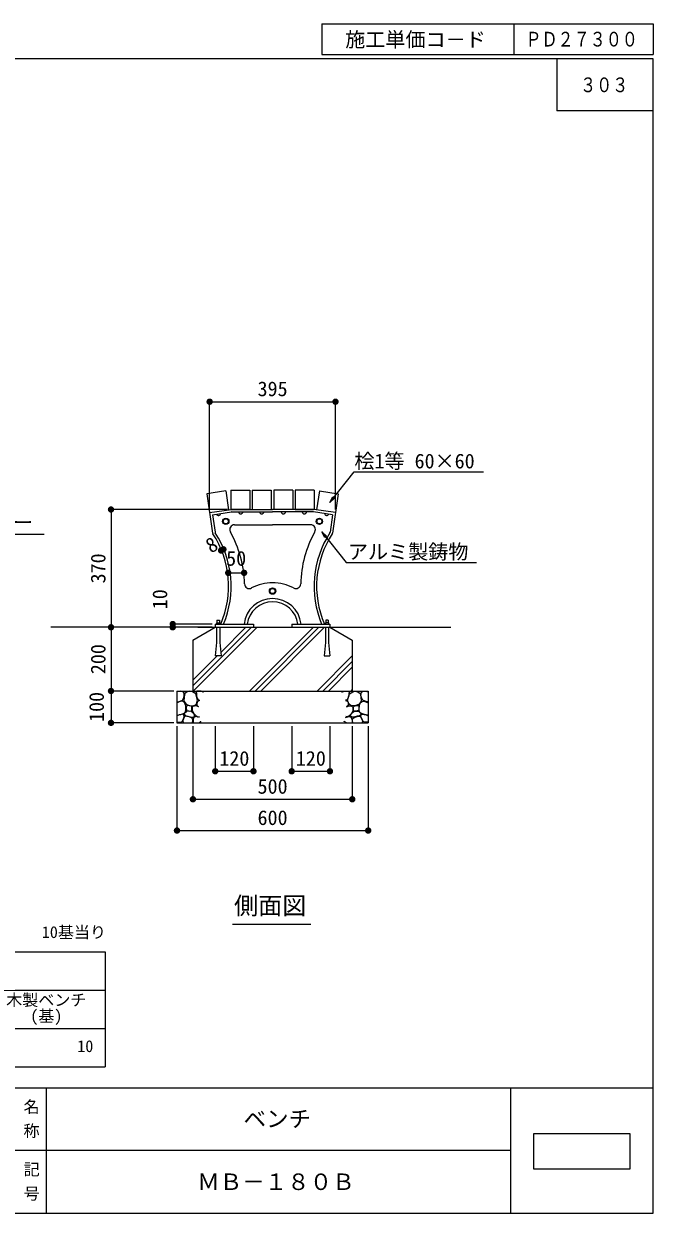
# Model space of a CAD drawing. Units: millimetres at full size, sheet at 1:20. Extents: x 83 to 5559, y 1949 to 5683.
# Drawn here: x 3584 to 5559, y 1949 to 5683 of the extents above; entities that cross this region are included whole.
import ezdxf
from ezdxf.enums import TextEntityAlignment as Align

# ---------------------------------------------------------------- set-up
doc = ezdxf.new("R2010")
doc.units = ezdxf.units.MM
doc.header["$LTSCALE"] = 20
for name, color, linetype, lineweight in [('0_2', 7, 'Continuous', 25), ('_0-0_', 7, 'Continuous', 25), ('ハッチ', 4, 'Continuous', 25), ('寸法', 3, 'Continuous', 25), ('本体', 7, 'Continuous', 25)]:
    doc.layers.add(name, color=color, linetype=linetype, lineweight=lineweight)
doc.styles.add('@ＭＳ ゴシック', font='')
doc.styles.add('ＭＳ ゴシック', font='')
doc.styles.get('@ＭＳ ゴシック').set_extended_font_data('@MS Gothic')
doc.styles.get('ＭＳ ゴシック').set_extended_font_data('MS Gothic')

# ---------------------------------------------------------------- blocks, each defined once
blk = doc.blocks.new('filled_dot')
at = {"color": 0, "linetype": 'Continuous', "lineweight": -2, "const_width": 1.25}
blk.add_lwpolyline([(-0.625, 0, 1), (0.625, 0, 1)], format="xyb", close=True, dxfattribs=at)

msp = doc.modelspace()

# ---------------------------------------------------------------- hatches: boundary and pattern name
at = {"layer": '寸法'}
for points in [[(4544.12, 4180.36), (4554.11, 4197.97), (4559.06, 4194.02)], [(4518.72, 4087.68), (4533.67, 4074.02), (4528.72, 4070.07)]]:
    msp.add_hatch(color=256, dxfattribs=at).paths.add_polyline_path(points)

# ---------------------------------------------------------------- linework, layer by layer
at = {"layer": '0_2'}
for p, q in [((4167.1, 4496.35), (4562.1, 4496.35)), ((4167.1, 4158.31), (4167.1, 4496.35)), ((4562.1, 4158.31), (4562.1, 4496.35)), ((4217.8, 4216.35), (4158.43, 4207.68)), ((4217.8, 4216.35), (4226.47, 4156.98)), ((4233.6, 4218.31), (4233.6, 4158.02)), ((4233.6, 4218.31), (4293.6, 4218.31)), ((4293.6, 4218.31), (4293.6, 4158.31)), ((4300.6, 4218.31), (4300.6, 4158.31)), ((4300.6, 4218.31), (4360.6, 4218.31)), ((4360.6, 4218.31), (4360.6, 4158.31)), ((4368.6, 4218.31), (4368.6, 4158.31)), ((4428.6, 4218.31), (4368.6, 4218.31)), ((4428.6, 4218.31), (4428.6, 4158.31)), ((4435.6, 4218.31), (4435.6, 4158.31)), ((4495.6, 4218.31), (4435.6, 4218.31)), ((4495.6, 4218.31), (4495.6, 4158.02)), ((4511.4, 4216.35), (4502.73, 4156.98)), ((4511.4, 4216.35), (4570.77, 4207.68)), ((3857.54, 4158.02), (3857.54, 3788.31)), ((4223.6, 4158.02), (3857.54, 4158.02)), ((4167.1, 4148.31), (4235.24, 4158.26)), ((4167.1, 4148.31), (4235.24, 4158.26)), ((4176.17, 4141.55), (4235.82, 4150.26)), ((4293.6, 4158.31), (4235.96, 4158.31)), ((4235.96, 4158.31), (4364.6, 4158.31)), ((4236.54, 4150.31), (4364.6, 4150.31)), ((4300.6, 4158.31), (4360.6, 4158.31)), ((4493.24, 4158.31), (4364.6, 4158.31)), ((4492.66, 4150.31), (4364.6, 4150.31)), ((4428.6, 4158.31), (4368.6, 4158.31)), ((4435.6, 4158.31), (4493.24, 4158.31)), ((4553.03, 4141.55), (4493.38, 4150.26)), ((4562.1, 4148.31), (4493.96, 4158.26)), ((4562.1, 4148.31), (4493.96, 4158.26)), ((4203.1, 4029.12), (4210.21, 4033)), ((4211.23, 4031.12), (4210.21, 4033)), ((4204.13, 4027.24), (4203.1, 4029.12)), ((4225.4, 3959.24), (4275.21, 3959.24)), ((4225.4, 3953.21), (4225.4, 3959.24)), ((4275.21, 3957.55), (4275.21, 3959.24)), ((4129.6, 3788.31), (3668.82, 3788.31)), ((4174.6, 3788.31), (3857.54, 3788.31)), ((3857.54, 3788.31), (3857.54, 3588.31)), ((4174.6, 3788.31), (3857.54, 3788.31)), ((4051.25, 3798.31), (4051.25, 3788.31)), ((4174.6, 3798.31), (4051.25, 3798.31)), ((4174.6, 3788.31), (4051.25, 3788.31)), ((4599.6, 3788.31), (4924.07, 3788.31)), ((4054.6, 3588.31), (3857.54, 3588.31)), ((3857.54, 3588.31), (3857.54, 3488.31)), ((4054.6, 3588.31), (3857.54, 3588.31)), ((4054.6, 3488.31), (3857.54, 3488.31)), ((4064.6, 3478.31), (4064.6, 3150.32)), ((4114.6, 3478.31), (4114.6, 3248.57)), ((4184.6, 3478.31), (4184.6, 3336.39)), ((4304.6, 3478.31), (4304.6, 3336.39)), ((4424.6, 3478.31), (4424.6, 3336.39)), ((4544.6, 3478.31), (4544.6, 3336.39)), ((4614.6, 3478.31), (4614.6, 3248.57)), ((4664.6, 3478.31), (4664.6, 3150.32)), ((4184.6, 3336.39), (4304.6, 3336.39)), ((4424.6, 3336.39), (4544.6, 3336.39)), ((4114.6, 3248.57), (4614.6, 3248.57)), ((4064.6, 3150.32), (4664.6, 3150.32)), ((1809.55, 2769.18), (3839.55, 2769.18)), ((3839.55, 2769.18), (3839.55, 2409.18)), ((2269.55, 2649.18), (3839.55, 2649.18)), ((1809.55, 2529.18), (3839.55, 2529.18)), ((1809.55, 2409.18), (3839.55, 2409.18)), ((5111.36, 2145.8), (3167.47, 2145.8))]:
    msp.add_line(p, q, dxfattribs=at)
msp.add_lwpolyline([(5184.22, 2198.9), (5485.17, 2198.9), (5485.17, 2087.22), (5184.22, 2087.22)], close=True, dxfattribs=at)
for centre in [(4217.76, 4120.87), (4511.44, 4120.87)]:
    msp.add_circle(centre, 8, dxfattribs=at)
for centre, radius, start, end in [((4194.87, 4146.32), 7, 205.05378, 351.55758), ((4235.96, 4153.31), 5, 90, 98.30568), ((4236.54, 4145.31), 5, 90, 98.30568), ((4264.78, 4151.31), 7, 188.21321, 351.78679), ((4330.6, 4151.31), 7, 188.21321, 351.78679), ((4398.6, 4151.31), 7, 188.21321, 351.78679), ((4464.42, 4151.31), 7, 188.21321, 351.78679), ((4492.66, 4145.31), 5, 81.69432, 90), ((4493.24, 4153.31), 5, 81.69432, 90), ((4534.33, 4146.32), 7, 188.44242, 334.94622)]:
    msp.add_arc(centre, radius, start, end, dxfattribs=at)
at = {"layer": '_0-0_'}
for p, q in [((4518.82, 5682.58), (5559.04, 5682.58)), ((4518.82, 5682.58), (4518.82, 5585.82)), ((5121.22, 5682.58), (5121.22, 5585.82)), ((5559.04, 5682.58), (5559.04, 5585.82)), ((4518.82, 5585.82), (5559.04, 5585.82)), ((5256.35, 5572.85), (5256.35, 5408.85)), ((5559.04, 5408.85), (5256.35, 5408.85)), ((3654.27, 2342.38), (3654.27, 1949.22)), ((5111.36, 2342.38), (5111.36, 1949.22))]:
    msp.add_line(p, q, dxfattribs=at)
at = {"layer": '_0-0_', "color": 6}
msp.add_line((82.79, 2342.38), (5559.04, 2342.38), dxfattribs=at)
msp.add_lwpolyline([(5559.04, 5572.85), (82.79, 5572.85), (82.79, 1949.22), (5559.04, 1949.22)], close=True, dxfattribs=at)
at = {"layer": 'ハッチ'}
for p, q in [((4114.6, 3604.8), (4298.11, 3788.31)), ((4115.78, 3588.31), (4315.78, 3788.31)), ((4201.68, 3709.56), (4280.43, 3788.31)), ((4292.56, 3588.31), (4492.56, 3788.31)), ((4310.24, 3588.31), (4510.24, 3788.31)), ((4327.92, 3588.31), (4527.92, 3788.31)), ((4114.6, 3622.48), (4190.43, 3698.31)), ((4504.69, 3588.31), (4614.6, 3698.22)), ((4522.37, 3588.31), (4614.6, 3680.54)), ((4540.05, 3588.31), (4614.6, 3662.86)), ((4610.76, 3588.31), (4614.6, 3592.15)), ((4132.17, 3538.77), (4129.91, 3540.01)), ((4597.03, 3538.77), (4599.29, 3540.01))]:
    msp.add_line(p, q, dxfattribs=at)
for points in [[(4085.8, 3568.09), (4087.2, 3574.27), (4086.64, 3579.33), (4085.23, 3584.94), (4081.02, 3586.63), (4074.28, 3587.47), (4068.66, 3587.19), (4065.02, 3585.78)], [(4147.56, 3584.49), (4146.77, 3585.1), (4140.46, 3587.37), (4133.4, 3587.37), (4127.09, 3587.37), (4124.57, 3584.85), (4125.32, 3579.56), (4125.83, 3572.5), (4129.11, 3563.42), (4130.87, 3560.4), (4135.88, 3559.26)], [(4581.65, 3584.49), (4582.43, 3585.1), (4588.74, 3587.37), (4595.8, 3587.37), (4602.11, 3587.37), (4604.63, 3584.85), (4603.88, 3579.56), (4603.37, 3572.5), (4600.09, 3563.42), (4598.33, 3560.4), (4593.32, 3559.26)], [(4643.4, 3568.09), (4642, 3574.27), (4642.56, 3579.33), (4643.97, 3584.94), (4648.18, 3586.63), (4654.92, 3587.47), (4660.54, 3587.19), (4664.18, 3585.78)], [(4065.02, 3554.65), (4066.41, 3554.33), (4074.28, 3556.3), (4081.86, 3559.95), (4085.8, 3568.09)], [(4091.7, 3544.22), (4088.61, 3552.09), (4083.83, 3555.74), (4079.05, 3556.3), (4071.47, 3554.33), (4065.02, 3551.05)], [(4135.72, 3558.71), (4134.66, 3558.63), (4132.64, 3557.88), (4128.6, 3555.36), (4127.09, 3549.05), (4127.34, 3544.01), (4130.37, 3540.48), (4132.22, 3539.45)], [(4593.48, 3558.71), (4594.54, 3558.63), (4596.56, 3557.88), (4600.6, 3555.36), (4602.11, 3549.05), (4601.86, 3544.01), (4598.83, 3540.48), (4596.98, 3539.45)], [(4637.5, 3544.22), (4640.59, 3552.09), (4645.37, 3555.74), (4650.15, 3556.3), (4657.73, 3554.33), (4664.18, 3551.05)], [(4664.18, 3554.65), (4662.79, 3554.33), (4654.92, 3556.3), (4647.34, 3559.95), (4643.4, 3568.09)], [(4065.02, 3512.64), (4076.31, 3514.65), (4087.2, 3518.39), (4091.7, 3523.44), (4092.79, 3530.89), (4092.26, 3541.42), (4091.7, 3544.22)], [(4080.66, 3492.6), (4083.59, 3499.11), (4086.03, 3504.15), (4087.49, 3507.73), (4087.49, 3511.63), (4085.54, 3514.24), (4082.61, 3515.37), (4077.4, 3514.89), (4071.38, 3513.42), (4066.98, 3511.8), (4065.02, 3510.19)], [(4111.8, 3488.31), (4112.89, 3489.51), (4114.03, 3495.36), (4113.21, 3501.71), (4108.49, 3505.45), (4099.54, 3507.89), (4094.49, 3509.52), (4091.07, 3509.52), (4088.63, 3507.4), (4085.21, 3500.57), (4082.61, 3495.53), (4083.59, 3489.51), (4084.98, 3488.31)], [(4129.91, 3540.01), (4124.86, 3541.42), (4120.92, 3541.7), (4117.27, 3541.42), (4111.93, 3537.77), (4111.93, 3527.66), (4117.27, 3517.27), (4124.31, 3510.38), (4130.52, 3507.7), (4135, 3507.88)], [(4599.29, 3540.01), (4604.34, 3541.42), (4608.28, 3541.7), (4611.93, 3541.42), (4617.27, 3537.77), (4617.27, 3527.66), (4611.93, 3517.27), (4604.89, 3510.38), (4598.68, 3507.7), (4594.2, 3507.88)], [(4617.4, 3488.31), (4616.31, 3489.51), (4615.17, 3495.36), (4615.99, 3501.71), (4620.71, 3505.45), (4629.66, 3507.89), (4634.71, 3509.52), (4638.13, 3509.52), (4640.57, 3507.4), (4643.99, 3500.57), (4646.59, 3495.53), (4645.61, 3489.51), (4644.22, 3488.31)], [(4664.18, 3512.64), (4652.89, 3514.65), (4642, 3518.39), (4637.5, 3523.44), (4636.41, 3530.89), (4636.94, 3541.42), (4637.5, 3544.22)], [(4648.54, 3492.6), (4645.61, 3499.11), (4643.17, 3504.15), (4641.71, 3507.73), (4641.71, 3511.63), (4643.66, 3514.24), (4646.59, 3515.37), (4651.8, 3514.89), (4657.82, 3513.42), (4662.22, 3511.8), (4664.18, 3510.19)], [(4065.02, 3491.02), (4068.45, 3490.16), (4074.14, 3490.65), (4078.7, 3491.62), (4080.66, 3492.6)], [(4135.68, 3505.39), (4133.04, 3506.35), (4124.65, 3508.03), (4118.94, 3506.69), (4115.58, 3500.32), (4114.91, 3494.28), (4115.25, 3489.08), (4116.08, 3488.31)], [(4132.85, 3488.31), (4133.04, 3488.41), (4136.4, 3490.42), (4139.59, 3492.93), (4139.9, 3493.65)], [(4596.35, 3488.31), (4596.16, 3488.41), (4592.8, 3490.42), (4589.61, 3492.93), (4589.3, 3493.65)], [(4593.52, 3505.39), (4596.16, 3506.35), (4604.55, 3508.03), (4610.26, 3506.69), (4613.62, 3500.32), (4614.29, 3494.28), (4613.95, 3489.08), (4613.12, 3488.31)], [(4664.18, 3491.02), (4660.75, 3490.16), (4655.06, 3490.65), (4650.5, 3491.62), (4648.54, 3492.6)]]:
    msp.add_lwpolyline(points, dxfattribs=at)
for points in [[(4104.95, 3587.34), (4096.77, 3585.9), (4089.55, 3580.13), (4087.15, 3569.55), (4086.19, 3556.56), (4093.4, 3547.42), (4103.03, 3542.62), (4118.43, 3542.13), (4125.65, 3548.39), (4129.02, 3559.93), (4123.24, 3579.17), (4113.14, 3585.9)], [(4624.25, 3587.34), (4632.43, 3585.9), (4639.65, 3580.13), (4642.05, 3569.55), (4643.01, 3556.56), (4635.8, 3547.42), (4626.17, 3542.62), (4610.77, 3542.13), (4603.55, 3548.39), (4600.18, 3559.93), (4605.96, 3579.17), (4616.06, 3585.9)], [(4119.95, 3509.04), (4119.78, 3512.9), (4118.1, 3515.58), (4114.74, 3520.11), (4109.2, 3523.55), (4101.97, 3525.4), (4097.05, 3524.78), (4093.66, 3523.55), (4091.05, 3521.25), (4087.51, 3518.17), (4087.82, 3514.94), (4091.05, 3511.71), (4095.82, 3509.71), (4099.05, 3508.95), (4109.37, 3505.85), (4116.42, 3506.35)], [(4111.22, 3530.21), (4111.22, 3534.26), (4110.88, 3538.32), (4108.69, 3540.85), (4102.09, 3542.37), (4098.37, 3543.22), (4096.17, 3542.71), (4093.98, 3541.02), (4093.64, 3535.95), (4094.15, 3529.53), (4095.97, 3526.47), (4099.66, 3525.86), (4104.74, 3525.55), (4109.2, 3526.47), (4111.39, 3528.35)], [(4609.25, 3509.04), (4609.42, 3512.9), (4611.1, 3515.58), (4614.46, 3520.11), (4620, 3523.55), (4627.23, 3525.4), (4632.15, 3524.78), (4635.54, 3523.55), (4638.15, 3521.25), (4641.69, 3518.17), (4641.38, 3514.94), (4638.15, 3511.71), (4633.38, 3509.71), (4630.15, 3508.95), (4619.83, 3505.85), (4612.78, 3506.35)], [(4617.98, 3530.21), (4617.98, 3534.26), (4618.32, 3538.32), (4620.52, 3540.85), (4627.11, 3542.37), (4630.83, 3543.22), (4633.03, 3542.71), (4635.22, 3541.02), (4635.56, 3535.95), (4635.05, 3529.53), (4633.23, 3526.47), (4629.54, 3525.86), (4624.46, 3525.55), (4620, 3526.47), (4617.81, 3528.35)]]:
    msp.add_lwpolyline(points, close=True, dxfattribs=at)
at = {"layer": '寸法'}
msp.add_line((4238.72, 2856.04), (4484.32, 2856.04), dxfattribs=at)
for points in [[(4544.12, 4180.36), (4620.6, 4276.23), (5025.98, 4276.23)], [(2692.47, 4124.31), (2782.46, 4080.66), (3648.08, 4080.66)], [(4518.72, 4087.68), (4595.21, 3991.81), (5004.13, 3991.81)]]:
    msp.add_lwpolyline(points, dxfattribs=at)
at = {"layer": '寸法', "lineweight": 13}
for points in [[(4544.12, 4180.36), (4554.11, 4197.97), (4559.06, 4194.02)], [(4518.72, 4087.68), (4533.67, 4074.02), (4528.72, 4070.07)]]:
    msp.add_lwpolyline(points, close=True, dxfattribs=at)
at = {"layer": '本体'}
for p, q in [((4158.43, 4207.68), (4176.5, 4083.91)), ((4570.77, 4207.68), (4552.7, 4083.91)), ((4176.17, 4141.55), (4184.16, 4086.81)), ((4245.11, 4110.31), (4364.6, 4110.31)), ((4484.09, 4110.31), (4364.6, 4110.31)), ((4553.03, 4141.55), (4545.04, 4086.81)), ((4189.68, 3810.31), (4197.68, 3810.31)), ((4189.68, 3810.31), (4189.68, 3802.31)), ((4197.68, 3810.31), (4197.68, 3802.31)), ((4539.52, 3810.31), (4531.52, 3810.31)), ((4531.52, 3810.31), (4531.52, 3802.31)), ((4539.52, 3810.31), (4539.52, 3802.31)), ((4114.6, 3748.31), (4184.6, 3788.31)), ((4129.6, 3788.31), (4599.6, 3788.31)), ((4184.6, 3798.31), (4184.6, 3788.31)), ((4184.6, 3798.31), (4304.6, 3798.31)), ((4188.68, 3802.31), (4188.68, 3798.31)), ((4188.68, 3802.31), (4198.68, 3802.31)), ((4188.68, 3788.31), (4188.68, 3740.2)), ((4198.68, 3802.31), (4198.68, 3798.31)), ((4198.68, 3788.31), (4198.68, 3740.2)), ((4304.6, 3798.31), (4304.6, 3788.31)), ((4424.6, 3798.31), (4424.6, 3788.31)), ((4424.6, 3798.31), (4544.6, 3798.31)), ((4540.52, 3802.31), (4530.52, 3802.31)), ((4530.52, 3802.31), (4530.52, 3798.31)), ((4530.52, 3788.31), (4530.52, 3740.2)), ((4540.52, 3802.31), (4540.52, 3798.31)), ((4540.52, 3788.31), (4540.52, 3740.2)), ((4544.6, 3798.31), (4544.6, 3788.31)), ((4544.6, 3788.31), (4614.6, 3748.31)), ((4114.6, 3748.31), (4114.6, 3588.31)), ((4188.68, 3740.2), (4184.58, 3698.31)), ((4198.68, 3740.2), (4202.78, 3698.31)), ((4530.52, 3740.2), (4526.42, 3698.31)), ((4540.52, 3740.2), (4544.62, 3698.31)), ((4614.6, 3748.31), (4614.6, 3588.31)), ((4202.78, 3698.31), (4184.58, 3698.31)), ((4526.42, 3698.31), (4544.62, 3698.31)), ((4064.6, 3588.31), (4664.6, 3588.31)), ((4064.6, 3588.31), (4064.6, 3488.31)), ((4664.6, 3588.31), (4664.6, 3488.31)), ((4064.6, 3488.31), (4664.6, 3488.31))]:
    msp.add_line(p, q, dxfattribs=at)
for centre, radius in [((4217.76, 4120.87), 10), ((4511.44, 4120.87), 10), ((4364.6, 3901.95), 10), ((4364.6, 3901.95), 8)]:
    msp.add_circle(centre, radius, dxfattribs=at)
for centre, radius, start, end in [((4245.11, 4095.31), 15, 90, 209.21032), ((4484.09, 4095.31), 15, 330.78968, 90), ((4181.45, 4084.63), 5, 188.30568, 213.30007), ((3926.53, 3917.18), 300, 336.65629, 33.30007), ((4189.11, 4087.53), 5, 188.30568, 212.97349), ((3926.53, 3917.18), 308, 337.29702, 32.97349), ((3926.53, 3917.18), 350, 1.22079, 29.21032), ((4802.67, 3917.18), 350, 150.78968, 178.77921), ((4802.67, 3917.18), 308, 147.02651, 202.70298), ((4802.67, 3917.18), 300, 146.69993, 203.34371), ((4540.09, 4087.53), 5, 327.02651, 351.69432), ((4547.75, 4084.63), 5, 326.69993, 351.69432), ((4291.44, 3924.96), 15, 181.22079, 298.16228), ((4364.6, 3788.31), 140, 90, 118.16228), ((4364.6, 3788.31), 140, 61.83772, 90), ((4437.76, 3924.96), 15, 241.83772, 358.77921), ((4364.6, 3788.31), 90, 6.37937, 173.62063), ((4364.6, 3788.31), 80, 7.18076, 172.81924)]:
    msp.add_arc(centre, radius, start, end, dxfattribs=at)

# ---------------------------------------------------------------- block references
at = {"layer": '0_2', "xscale": 8, "yscale": 8}
for p in [(4167.1, 4496.35), (4225.4, 3959.24), (4184.6, 3336.39), (4424.6, 3336.39), (4114.6, 3248.57), (4064.6, 3150.32)]:
    msp.add_blockref('filled_dot', p, dxfattribs=at)
for p, rotation in [((4562.1, 4496.35), 180), ((3857.54, 4158.02), 270), ((4203.1, 4029.12), 28.6), ((4210.21, 4033), 208.6), ((4275.21, 3959.24), 180), ((4051.25, 3798.31), 270), ((3857.54, 3788.31), 90), ((3857.54, 3788.31), 270), ((4051.25, 3788.31), 90), ((3857.54, 3588.31), 90), ((3857.54, 3588.31), 270), ((3857.54, 3488.31), 90), ((4304.6, 3336.39), 180), ((4544.6, 3336.39), 180), ((4614.6, 3248.57), 180), ((4664.6, 3150.32), 180)]:
    msp.add_blockref('filled_dot', p, dxfattribs=dict(at, rotation=rotation))

# ---------------------------------------------------------------- texts
at = {"layer": '0_2', "style": 'ＭＳ ゴシック'}
for s, p in [('395', (4364.6, 4499.85)), ('50', (4250.3, 3967.74)), ('120', (4244.6, 3339.89)), ('120', (4484.6, 3339.89)), ('500', (4364.6, 3252.07)), ('600', (4364.6, 3153.82))]:
    msp.add_text(s, height=46.19, dxfattribs=at).set_placement(p, align=Align.BOTTOM_CENTER)
for s, rotation, p in [('8', 28.616, (4190.93, 4014.82)), ('370', 90, (3854.04, 3973.16)), ('10', 90, (4047.75, 3876.35)), ('200', 90, (3854.04, 3688.31)), ('100', 90, (3849.04, 3538.31))]:
    msp.add_text(s, height=46.19, rotation=rotation, dxfattribs=at).set_placement(p, align=Align.BOTTOM_CENTER)
at = {"layer": '_0-0_', "style": 'ＭＳ ゴシック'}
for s, height, p in [('施工単価コ－ド', 46.19, (4813.11, 5633.19)), ('ベンチ', 51.73, (4379.5, 2245.52)), ('ＭＢ－１８０Ｂ', 51.73, (4375.07, 2047.95))]:
    msp.add_text(s, height=height, dxfattribs=at).set_placement(p, align=Align.MIDDLE_CENTER)
at = {"layer": '_0-0_', "style": 'ＭＳ ゴシック', "width": 0.8}
for s, p in [('ＰＤ２７３００', (5334.6, 5634.33)), ('３０３', (5405.33, 5490.99))]:
    msp.add_text(s, height=46.19, dxfattribs=at).set_placement(p, align=Align.MIDDLE_CENTER)
at = {"layer": '_0-0_', "style": 'ＭＳ ゴシック'}
for s, p in [('10基当り', (3640.47, 2801.92)), ('木製ベンチ', (3528.55, 2588.98)), ('(基)', (3604.15, 2538.98)), ('10', (3751.67, 2443.98))]:
    msp.add_text(s, height=36.95, dxfattribs=at).set_placement(p, align=Align.BOTTOM_LEFT)
at = {"layer": '_0-0_', "style": '@ＭＳ ゴシック'}
for s, p in [('名 称', (3607.5, 2246.06)), ('記 号', (3608.01, 2049.49))]:
    msp.add_text(s, height=36.95, rotation=270, dxfattribs=at).set_placement(p, align=Align.MIDDLE_CENTER)
at = {"layer": '寸法', "style": 'ＭＳ ゴシック'}
for s, height, p in [('桧1等 60×60', 46.19, (4621.37, 4273.21)), ('ステンレスコーチスクリュー', 46.19, (2793.6, 4080.53)), ('アルミ製鋳物', 46.19, (4601.11, 3988.51)), ('側面図\u3000', 55.43, (4243.7, 2870.17))]:
    msp.add_text(s, height=height, dxfattribs=at).set_placement(p, align=Align.BOTTOM_LEFT)

doc.saveas('drawing.dxf')
